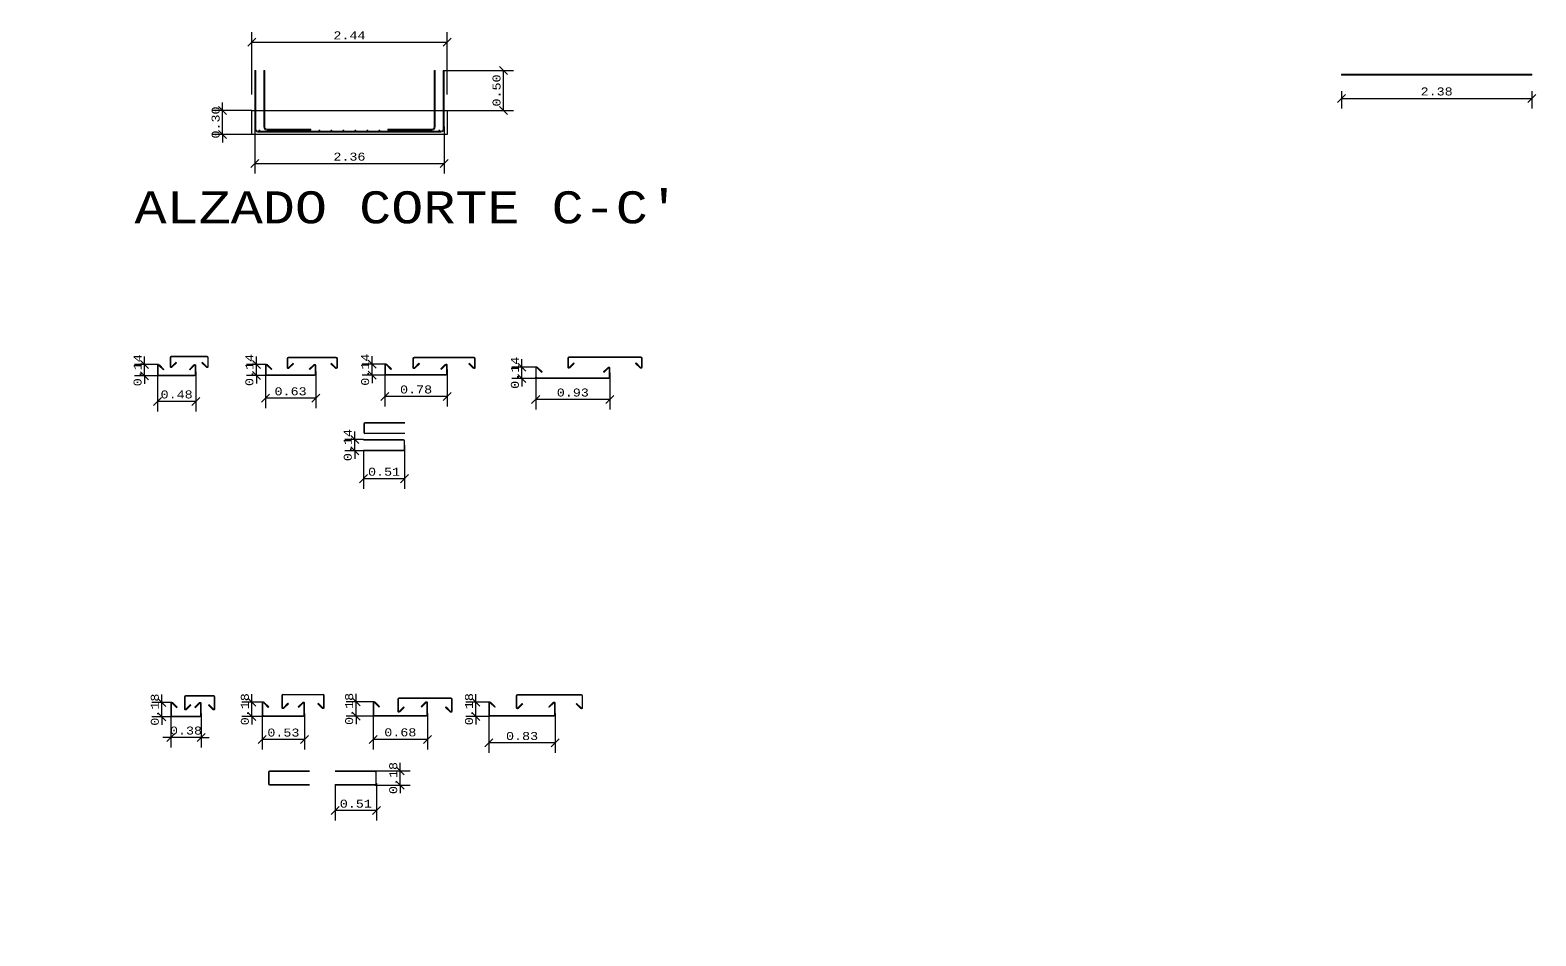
# Model space of a CAD drawing. Header units: metres. Extents: x -108 to 1267, y -15 to 572.
# Drawn here: x 42.51 to 61.32, y 24.67 to 35.97 of the extents above; entities that cross this region are included whole.
import ezdxf

# ---------------------------------------------------------------- set-up
doc = ezdxf.new("R2010")
doc.units = ezdxf.units.M
doc.layers.get('Defpoints').update_dxf_attribs({"lineweight": 0})
for name, color, linetype, lineweight in [('Acero de refuerzo', 150, 'Continuous', 0), ('Acero de refuerzo estribos', 92, 'Continuous', 0), ('Acero de refuerzo horizontal', 30, 'Continuous', 0), ('Cotas', 144, 'Continuous', 0)]:
    doc.layers.add(name, color=color, linetype=linetype, lineweight=lineweight)
doc.styles.add('corrier new', font='cour.ttf', dxfattribs={"height": 0.1})
doc.styles.get("Standard").update_dxf_attribs({"font": 'cour.ttf', "height": 0.1})
doc.dimstyles.new('Ing_metros_anotativa', dxfattribs={"dimscale": 0, "dimtxt": 0.1, "dimasz": 0.1, "dimexe": 0.125, "dimexo": 0.2, "dimgap": 0.03, "dimtad": 1, "dimzin": 1, "dimdsep": 46, "dimtxsty": 'corrier new', "dimblk": 'OBLIQUE', "dimcen": 0, "dimadec": 0, "dimazin": 0, "dimtfac": 1, "dimtix": 1, "dimtmove": 0, "dimatfit": 3, "dimfxl": 1, "dimarcsym": 0})

# ---------------------------------------------------------------- blocks, each defined once
blk = doc.blocks.new('_Oblique')
at = {"color": 0, "linetype": 'ByBlock', "lineweight": -2}
blk.add_line((-0.5, -0.5), (0.5, 0.5), dxfattribs=at)
blk = doc.blocks.new('*D6')
at = {"layer": 'Cotas', "color": 0, "lineweight": -2, "transparency": 16777216}
for p, q in [((58.895, 35.213), (58.895, 34.997)), ((61.275, 35.213), (61.275, 34.997)), ((58.895, 35.122), (61.275, 35.122))]:
    blk.add_line(p, q, dxfattribs=at)
at = {"layer": 'Defpoints', "color": 0, "transparency": 16777216}
for p in [(58.895, 35.413), (61.275, 35.413), (61.275, 35.122)]:
    blk.add_point(p, dxfattribs=at)
at = {"layer": 'Cotas', "color": 0, "lineweight": -2, "transparency": 16777216, "xscale": 0.1, "yscale": 0.1, "zscale": 0.1, "rotation": 180}
blk.add_blockref('_Oblique', (58.895, 35.122), dxfattribs=at)
at = {"layer": 'Cotas', "color": 0, "lineweight": -2, "transparency": 16777216, "xscale": 0.1, "yscale": 0.1, "zscale": 0.1}
blk.add_blockref('_Oblique', (61.275, 35.122), dxfattribs=at)
at = {"layer": 'Cotas', "color": 0, "transparency": 16777216, "insert": (60.085, 35.208), "char_height": 0.1, "attachment_point": 5, "style": 'corrier new'}
blk.add_mtext('2.38', dxfattribs=at)
blk = doc.blocks.new('Acero de refuerzo horizontal corto')
at = {"transparency": 33554687}
for p, q in [((-0.014, 0), (-0.014, 0.15)), ((-0.006, 0), (-0.006, 0.15)), ((0.351, 0.164), (0, 0.164)), ((0.351, 0.156), (0, 0.156)), ((0.357, 0), (0.357, 0.15)), ((0.365, 0), (0.365, 0.15))]:
    blk.add_line(p, q, dxfattribs=at)
for points in [[(-0.01, -0.01, -0.20907), (-0.014, 0, -0.20907)], [(-0.01, -0.01, 0.414214), (0.01, -0.01), (0.066, 0.046), (0.061, 0.052), (0.004, -0.004, -0.414214), (-0.004, -0.004)], [(-0.006, 0, 0.20907), (-0.004, -0.005)], [(0.361, -0.01, -0.414214), (0.341, -0.01), (0.284, 0.046), (0.29, 0.052), (0.346, -0.004, 0.414214), (0.355, -0.004)], [(0.357, 0, -0.20907), (0.355, -0.005)], [(0.36, -0.01, 0.20907), (0.365, 0, 0.20907)]]:
    blk.add_lwpolyline(points, format="xyb", dxfattribs=at)
for centre, radius, start, end in [((0, 0.15), 0.0142, 90, 180), ((0, 0.15), 0.00635, 90, 180), ((0.351, 0.15), 0.0142, 0, 90), ((0.351, 0.15), 0.00635, 0, 90)]:
    blk.add_arc(centre, radius, start, end, dxfattribs=at)
blk = doc.blocks.new('Acero de refuerzo horizontal largo')
at = {"transparency": 33554687}
for p, q in [((-0.014, 0), (-0.014, 0.15)), ((-0.006, 0), (-0.006, 0.15)), ((0.651, 0.164), (0, 0.164)), ((0.651, 0.156), (0, 0.156)), ((0.657, 0), (0.657, 0.15)), ((0.665, 0), (0.665, 0.15))]:
    blk.add_line(p, q, dxfattribs=at)
for points in [[(-0.01, -0.01, -0.20907), (-0.014, 0, -0.20907)], [(-0.01, -0.01, 0.414214), (0.01, -0.01), (0.066, 0.046), (0.061, 0.052), (0.004, -0.004, -0.414214), (-0.004, -0.004)], [(-0.006, 0, 0.20907), (-0.004, -0.005)], [(0.661, -0.01, -0.414214), (0.641, -0.01), (0.584, 0.046), (0.59, 0.052), (0.646, -0.004, 0.414214), (0.655, -0.004)], [(0.657, 0, -0.20907), (0.655, -0.005)], [(0.66, -0.01, 0.20907), (0.665, 0, 0.20907)]]:
    blk.add_lwpolyline(points, format="xyb", dxfattribs=at)
for centre, radius, start, end in [((0, 0.15), 0.0142, 90, 180), ((0, 0.15), 0.00635, 90, 180), ((0.651, 0.15), 0.0142, 0, 90), ((0.651, 0.15), 0.00635, 0, 90)]:
    blk.add_arc(centre, radius, start, end, dxfattribs=at)
blk = doc.blocks.new('acero más largo refuerzo horizontal')
at = {"transparency": 33554687}
for p, q in [((-0.014, 0.15), (-0.014, 0)), ((-0.006, 0.15), (-0.006, 0)), ((0.807, 0.15), (0.807, 0)), ((0.815, 0.15), (0.815, 0)), ((0.801, -0.006), (0, -0.006)), ((0.801, -0.014), (0, -0.014))]:
    blk.add_line(p, q, dxfattribs=at)
for points in [[(-0.01, 0.16, 0.20907), (-0.014, 0.15, 0.20907)], [(-0.01, 0.16, -0.414214), (0.01, 0.16), (0.066, 0.104), (0.061, 0.098), (0.004, 0.154, 0.414214), (-0.004, 0.154)], [(-0.006, 0.15, -0.20907), (-0.004, 0.155)], [(0.811, 0.16, 0.414214), (0.791, 0.16), (0.734, 0.104), (0.74, 0.098), (0.796, 0.154, -0.414214), (0.805, 0.154)], [(0.807, 0.15, 0.20907), (0.805, 0.155)], [(0.81, 0.16, -0.20907), (0.815, 0.15, -0.20907)]]:
    blk.add_lwpolyline(points, format="xyb", dxfattribs=at)
for centre, radius, start, end in [((0, 0), 0.0142, 180, 270), ((0, 0), 0.00635, 180, 270), ((0.801, 0), 0.0142, 270, 0), ((0.801, 0), 0.00635, 270, 0)]:
    blk.add_arc(centre, radius, start, end, dxfattribs=at)
blk = doc.blocks.new('acero horizontal medio')
at = {"transparency": 33554687}
for p, q in [((-0.014, 0), (-0.014, 0.15)), ((-0.006, 0), (-0.006, 0.15)), ((0, 0.164), (0.501, 0.164)), ((0, 0.156), (0.501, 0.156)), ((0.507, 0), (0.507, 0.15)), ((0.515, 0), (0.515, 0.15))]:
    blk.add_line(p, q, dxfattribs=at)
for points in [[(-0.01, -0.01, -0.20907), (-0.014, 0, -0.20907)], [(-0.01, -0.01, 0.414214), (0.01, -0.01), (0.066, 0.046), (0.061, 0.052), (0.004, -0.004, -0.414214), (-0.004, -0.004)], [(-0.006, 0, 0.20907), (-0.004, -0.005)], [(0.511, -0.01, -0.414214), (0.491, -0.01), (0.434, 0.046), (0.44, 0.052), (0.496, -0.004, 0.414214), (0.505, -0.004)], [(0.507, 0, -0.20907), (0.505, -0.005)], [(0.51, -0.01, 0.20907), (0.515, 0, 0.20907)]]:
    blk.add_lwpolyline(points, format="xyb", dxfattribs=at)
for centre, radius, start, end in [((0, 0.15), 0.0142, 90, 180), ((0, 0.15), 0.00635, 90, 180), ((0.501, 0.15), 0.0142, 360, 90), ((0.501, 0.15), 0.00635, 0, 90)]:
    blk.add_arc(centre, radius, start, end, dxfattribs=at)
blk = doc.blocks.new('horizontal 1 10 corte')
at = {"transparency": 33554687}
for p, q in [((-0.014, 0), (-0.014, -0.112)), ((-0.006, 0), (-0.006, -0.112)), ((0.45, -0.118), (0, -0.118)), ((0.45, -0.126), (0, -0.126)), ((0.456, 0), (0.456, -0.112)), ((0.464, 0), (0.464, -0.112))]:
    blk.add_line(p, q, dxfattribs=at)
for points in [[(-0.01, 0.01, 0.20907), (-0.014, 0, 0.20907)], [(-0.01, 0.01, -0.414214), (0.01, 0.01), (0.066, -0.046), (0.061, -0.052), (0.004, 0.004, 0.414214), (-0.004, 0.004)], [(-0.006, 0, -0.20907), (-0.004, 0.005)], [(0.46, 0.01, 0.414214), (0.44, 0.01), (0.384, -0.046), (0.389, -0.052), (0.446, 0.004, -0.414214), (0.454, 0.004)], [(0.456, 0, 0.20907), (0.454, 0.005)], [(0.46, 0.01, -0.20907), (0.464, 0, -0.20907)]]:
    blk.add_lwpolyline(points, format="xyb", dxfattribs=at)
for centre, radius, start, end in [((0, -0.112), 0.0142, 180, 270), ((0, -0.112), 0.00635, 180, 270), ((0.45, -0.112), 0.0142, 270, 0), ((0.45, -0.112), 0.00635, 270, 0)]:
    blk.add_arc(centre, radius, start, end, dxfattribs=at)
blk = doc.blocks.new('horizontal 2 10 corte')
at = {"transparency": 33554687}
for p, q in [((-0.014, 0), (-0.014, -0.112)), ((-0.006, 0), (-0.006, -0.112)), ((0.606, 0), (0.606, -0.112)), ((0.614, 0), (0.614, -0.112)), ((0.6, -0.118), (0, -0.118)), ((0.6, -0.126), (0, -0.126))]:
    blk.add_line(p, q, dxfattribs=at)
for points in [[(-0.01, 0.01, 0.20907), (-0.014, 0, 0.20907)], [(-0.01, 0.01, -0.414214), (0.01, 0.01), (0.066, -0.046), (0.061, -0.052), (0.004, 0.004, 0.414214), (-0.004, 0.004)], [(-0.006, 0, -0.20907), (-0.004, 0.005)], [(0.61, 0.01, 0.414214), (0.59, 0.01), (0.534, -0.046), (0.539, -0.052), (0.596, 0.004, -0.414214), (0.604, 0.004)], [(0.606, 0, 0.20907), (0.604, 0.005)], [(0.61, 0.01, -0.20907), (0.614, 0, -0.20907)]]:
    blk.add_lwpolyline(points, format="xyb", dxfattribs=at)
for centre, radius, start, end in [((0, -0.112), 0.0142, 180, 270), ((0, -0.112), 0.00635, 180, 270), ((0.6, -0.112), 0.0142, 270, 0), ((0.6, -0.112), 0.00635, 270, 0)]:
    blk.add_arc(centre, radius, start, end, dxfattribs=at)
blk = doc.blocks.new('horizontal 3 10')
at = {"transparency": 33554687}
for p, q in [((-0.764, 0), (-0.764, -0.112)), ((-0.756, 0), (-0.756, -0.112)), ((0.006, 0), (0.006, -0.112)), ((0, -0.118), (-0.75, -0.118)), ((0, -0.126), (-0.75, -0.126)), ((0.014, 0), (0.014, -0.112))]:
    blk.add_line(p, q, dxfattribs=at)
for points in [[(-0.76, 0.01, 0.20907), (-0.764, 0, 0.20907)], [(-0.76, 0.01, -0.414214), (-0.74, 0.01), (-0.684, -0.046), (-0.689, -0.052), (-0.746, 0.004, 0.414214), (-0.754, 0.004)], [(-0.756, 0, -0.20907), (-0.754, 0.005)], [(0.01, 0.01, 0.414214), (-0.01, 0.01), (-0.066, -0.046), (-0.061, -0.052), (-0.004, 0.004, -0.414214), (0.004, 0.004)], [(0.006, 0, 0.20907), (0.004, 0.005)], [(0.01, 0.01, -0.20907), (0.014, 0, -0.20907)]]:
    blk.add_lwpolyline(points, format="xyb", dxfattribs=at)
for centre, radius, start, end in [((-0.75, -0.112), 0.0142, 180, 270), ((-0.75, -0.112), 0.00635, 180, 270), ((0, -0.112), 0.0142, 270, 0), ((0, -0.112), 0.00635, 270, 0)]:
    blk.add_arc(centre, radius, start, end, dxfattribs=at)
blk = doc.blocks.new('horizontal 4 10')
at = {"transparency": 33554687}
for p, q in [((-0.006, 0), (-0.006, -0.112)), ((-0.014, 0), (-0.014, -0.112)), ((0.9, -0.118), (0, -0.118)), ((0.9, -0.126), (0, -0.126)), ((0.906, 0), (0.906, -0.112)), ((0.914, 0), (0.914, -0.112))]:
    blk.add_line(p, q, dxfattribs=at)
for points in [[(-0.01, 0.01, 0.20907), (-0.014, 0, 0.20907)], [(-0.01, 0.01, -0.414214), (0.01, 0.01), (0.066, -0.046), (0.061, -0.052), (0.004, 0.004, 0.414214), (-0.004, 0.004)], [(-0.006, 0, -0.20907), (-0.004, 0.005)], [(0.91, 0.01, 0.414214), (0.89, 0.01), (0.834, -0.046), (0.839, -0.052), (0.896, 0.004, -0.414214), (0.904, 0.004)], [(0.906, 0, 0.20907), (0.904, 0.005)], [(0.91, 0.01, -0.20907), (0.914, 0, -0.20907)]]:
    blk.add_lwpolyline(points, format="xyb", dxfattribs=at)
for centre, radius, start, end in [((0, -0.112), 0.0142, 180, 270), ((0, -0.112), 0.00635, 180, 270), ((0.9, -0.112), 0.0142, 270, 0), ((0.9, -0.112), 0.00635, 270, 0)]:
    blk.add_arc(centre, radius, start, end, dxfattribs=at)
blk = doc.blocks.new('*D41')
at = {"layer": 'Cotas', "color": 0, "lineweight": -2, "transparency": 16777216}
for p, q in [((45.281, 35.171), (45.281, 35.948)), ((47.721, 35.171), (47.721, 35.948)), ((45.281, 35.823), (47.721, 35.823))]:
    blk.add_line(p, q, dxfattribs=at)
at = {"layer": 'Defpoints', "color": 0, "transparency": 16777216}
for p in [(47.721, 35.823), (45.281, 34.971), (47.721, 34.971)]:
    blk.add_point(p, dxfattribs=at)
at = {"layer": 'Cotas', "color": 0, "lineweight": -2, "transparency": 16777216, "xscale": 0.1, "yscale": 0.1, "zscale": 0.1, "rotation": 180}
blk.add_blockref('_Oblique', (45.281, 35.823), dxfattribs=at)
at = {"layer": 'Cotas', "color": 0, "lineweight": -2, "transparency": 16777216, "xscale": 0.1, "yscale": 0.1, "zscale": 0.1}
blk.add_blockref('_Oblique', (47.721, 35.823), dxfattribs=at)
at = {"layer": 'Cotas', "color": 0, "transparency": 16777216, "insert": (46.501, 35.909), "char_height": 0.1, "attachment_point": 5, "style": 'corrier new'}
blk.add_mtext('2.44', dxfattribs=at)
blk = doc.blocks.new('Acero de refuerzo cimentacion')
at = {"transparency": 33554687}
for p, q in [((33.247, 0.677), (33.247, -0.055)), ((33.26, 0.677), (33.26, -0.055)), ((35.599, 0.677), (35.599, -0.055)), ((35.611, 0.677), (35.611, -0.055)), ((35.573, -0.08), (33.285, -0.08)), ((33.285, -0.093), (35.573, -0.093))]:
    blk.add_line(p, q, dxfattribs=at)
for p, q in [((33.247, 0.677), (33.26, 0.677)), ((35.599, 0.677), (35.611, 0.677))]:
    blk.add_line(p, q)
for centre, radius, start, end in [((33.285, -0.055), 0.0381, 180, 270), ((33.285, -0.055), 0.0254, 180, 270), ((35.573, -0.055), 0.0381, 270, 0), ((35.573, -0.055), 0.0254, 270, 360)]:
    blk.add_arc(centre, radius, start, end, dxfattribs=at)
blk = doc.blocks.new('*D132')
at = {"layer": 'Cotas', "color": 0, "lineweight": -2, "transparency": 16777216}
for p, q in [((44.117, 31.798), (43.816, 31.798)), ((43.941, 31.798), (43.941, 31.898)), ((43.941, 31.658), (43.941, 31.798)), ((44.117, 31.658), (43.816, 31.658)), ((43.941, 31.658), (43.941, 31.558))]:
    blk.add_line(p, q, dxfattribs=at)
at = {"layer": 'Defpoints', "color": 0, "transparency": 16777216}
for p in [(43.941, 31.798), (44.117, 31.798), (44.117, 31.658)]:
    blk.add_point(p, dxfattribs=at)
at = {"layer": 'Cotas', "color": 0, "lineweight": -2, "transparency": 16777216, "xscale": 0.1, "yscale": 0.1, "zscale": 0.1}
for p, rotation in [((43.941, 31.798), 270), ((43.941, 31.658), 90)]:
    blk.add_blockref('_Oblique', p, dxfattribs=dict(at, rotation=rotation))
at = {"layer": 'Cotas', "color": 0, "transparency": 16777216, "insert": (43.855, 31.728), "char_height": 0.1, "attachment_point": 5, "rotation": 90, "style": 'corrier new'}
blk.add_mtext('0.14', dxfattribs=at)
blk = doc.blocks.new('*D133')
at = {"layer": 'Cotas', "color": 0, "lineweight": -2, "transparency": 16777216}
for p, q in [((44.102, 31.709), (44.102, 31.214)), ((44.581, 31.709), (44.581, 31.214)), ((44.581, 31.339), (44.102, 31.339))]:
    blk.add_line(p, q, dxfattribs=at)
at = {"layer": 'Defpoints', "color": 0, "transparency": 16777216}
for p in [(44.102, 31.709), (44.581, 31.709), (44.102, 31.339)]:
    blk.add_point(p, dxfattribs=at)
at = {"layer": 'Cotas', "color": 0, "lineweight": -2, "transparency": 16777216, "xscale": 0.1, "yscale": 0.1, "zscale": 0.1, "rotation": 180}
blk.add_blockref('_Oblique', (44.102, 31.339), dxfattribs=at)
at = {"layer": 'Cotas', "color": 0, "lineweight": -2, "transparency": 16777216, "xscale": 0.1, "yscale": 0.1, "zscale": 0.1}
blk.add_blockref('_Oblique', (44.581, 31.339), dxfattribs=at)
at = {"layer": 'Cotas', "color": 0, "transparency": 16777216, "insert": (44.342, 31.425), "char_height": 0.1, "attachment_point": 5, "style": 'corrier new'}
blk.add_mtext('0.48', dxfattribs=at)
blk = doc.blocks.new('*D134')
at = {"layer": 'Cotas', "color": 0, "lineweight": -2, "transparency": 16777216}
for p, q in [((45.451, 31.711), (45.451, 31.253)), ((46.08, 31.711), (46.08, 31.253)), ((46.08, 31.378), (45.451, 31.378))]:
    blk.add_line(p, q, dxfattribs=at)
at = {"layer": 'Defpoints', "color": 0, "transparency": 16777216}
for p in [(45.451, 31.711), (46.08, 31.711), (45.451, 31.378)]:
    blk.add_point(p, dxfattribs=at)
at = {"layer": 'Cotas', "color": 0, "lineweight": -2, "transparency": 16777216, "xscale": 0.1, "yscale": 0.1, "zscale": 0.1, "rotation": 180}
blk.add_blockref('_Oblique', (45.451, 31.378), dxfattribs=at)
at = {"layer": 'Cotas', "color": 0, "lineweight": -2, "transparency": 16777216, "xscale": 0.1, "yscale": 0.1, "zscale": 0.1}
blk.add_blockref('_Oblique', (46.08, 31.378), dxfattribs=at)
at = {"layer": 'Cotas', "color": 0, "transparency": 16777216, "insert": (45.766, 31.464), "char_height": 0.1, "attachment_point": 5, "style": 'corrier new'}
blk.add_mtext('0.63', dxfattribs=at)
blk = doc.blocks.new('*D135')
at = {"layer": 'Cotas', "color": 0, "lineweight": -2, "transparency": 16777216}
for p, q in [((45.466, 31.801), (45.214, 31.801)), ((45.339, 31.801), (45.339, 31.901)), ((45.339, 31.661), (45.339, 31.801)), ((45.466, 31.661), (45.214, 31.661)), ((45.339, 31.661), (45.339, 31.561))]:
    blk.add_line(p, q, dxfattribs=at)
at = {"layer": 'Defpoints', "color": 0, "transparency": 16777216}
for p in [(45.339, 31.801), (45.466, 31.801), (45.466, 31.661)]:
    blk.add_point(p, dxfattribs=at)
at = {"layer": 'Cotas', "color": 0, "lineweight": -2, "transparency": 16777216, "xscale": 0.1, "yscale": 0.1, "zscale": 0.1}
for p, rotation in [((45.339, 31.801), 270), ((45.339, 31.661), 90)]:
    blk.add_blockref('_Oblique', p, dxfattribs=dict(at, rotation=rotation))
at = {"layer": 'Cotas', "color": 0, "transparency": 16777216, "insert": (45.252, 31.731), "char_height": 0.1, "attachment_point": 5, "rotation": 90, "style": 'corrier new'}
blk.add_mtext('0.14', dxfattribs=at)
blk = doc.blocks.new('*D136')
at = {"layer": 'Cotas', "color": 0, "lineweight": -2, "transparency": 16777216}
for p, q in [((46.945, 31.735), (46.945, 31.276)), ((47.724, 31.735), (47.724, 31.276)), ((47.724, 31.401), (46.945, 31.401))]:
    blk.add_line(p, q, dxfattribs=at)
at = {"layer": 'Defpoints', "color": 0, "transparency": 16777216}
for p in [(46.945, 31.735), (47.724, 31.735), (46.945, 31.401)]:
    blk.add_point(p, dxfattribs=at)
at = {"layer": 'Cotas', "color": 0, "lineweight": -2, "transparency": 16777216, "xscale": 0.1, "yscale": 0.1, "zscale": 0.1, "rotation": 180}
blk.add_blockref('_Oblique', (46.945, 31.401), dxfattribs=at)
at = {"layer": 'Cotas', "color": 0, "lineweight": -2, "transparency": 16777216, "xscale": 0.1, "yscale": 0.1, "zscale": 0.1}
blk.add_blockref('_Oblique', (47.724, 31.401), dxfattribs=at)
at = {"layer": 'Cotas', "color": 0, "transparency": 16777216, "insert": (47.334, 31.487), "char_height": 0.1, "attachment_point": 5, "style": 'corrier new'}
blk.add_mtext('0.78', dxfattribs=at)
blk = doc.blocks.new('*D137')
at = {"layer": 'Cotas', "color": 0, "lineweight": -2, "transparency": 16777216}
for p, q in [((46.959, 31.805), (46.659, 31.805)), ((46.784, 31.805), (46.784, 31.905)), ((46.784, 31.665), (46.784, 31.805)), ((46.959, 31.665), (46.659, 31.665)), ((46.784, 31.665), (46.784, 31.565))]:
    blk.add_line(p, q, dxfattribs=at)
at = {"layer": 'Defpoints', "color": 0, "transparency": 16777216}
for p in [(46.784, 31.805), (46.959, 31.805), (46.959, 31.665)]:
    blk.add_point(p, dxfattribs=at)
at = {"layer": 'Cotas', "color": 0, "lineweight": -2, "transparency": 16777216, "xscale": 0.1, "yscale": 0.1, "zscale": 0.1}
for p, rotation in [((46.784, 31.805), 270), ((46.784, 31.665), 90)]:
    blk.add_blockref('_Oblique', p, dxfattribs=dict(at, rotation=rotation))
at = {"layer": 'Cotas', "color": 0, "transparency": 16777216, "insert": (46.698, 31.735), "char_height": 0.1, "attachment_point": 5, "rotation": 90, "style": 'corrier new'}
blk.add_mtext('0.14', dxfattribs=at)
blk = doc.blocks.new('*D138')
at = {"layer": 'Cotas', "color": 0, "lineweight": -2, "transparency": 16777216}
for p, q in [((48.828, 31.696), (48.828, 31.238)), ((49.756, 31.696), (49.756, 31.238)), ((49.756, 31.363), (48.828, 31.363))]:
    blk.add_line(p, q, dxfattribs=at)
at = {"layer": 'Defpoints', "color": 0, "transparency": 16777216}
for p in [(48.828, 31.696), (49.756, 31.696), (48.828, 31.363)]:
    blk.add_point(p, dxfattribs=at)
at = {"layer": 'Cotas', "color": 0, "lineweight": -2, "transparency": 16777216, "xscale": 0.1, "yscale": 0.1, "zscale": 0.1, "rotation": 180}
blk.add_blockref('_Oblique', (48.828, 31.363), dxfattribs=at)
at = {"layer": 'Cotas', "color": 0, "lineweight": -2, "transparency": 16777216, "xscale": 0.1, "yscale": 0.1, "zscale": 0.1}
blk.add_blockref('_Oblique', (49.756, 31.363), dxfattribs=at)
at = {"layer": 'Cotas', "color": 0, "transparency": 16777216, "insert": (49.292, 31.449), "char_height": 0.1, "attachment_point": 5, "style": 'corrier new'}
blk.add_mtext('0.93', dxfattribs=at)
blk = doc.blocks.new('*D139')
at = {"layer": 'Cotas', "color": 0, "lineweight": -2, "transparency": 16777216}
for p, q in [((48.655, 31.766), (48.655, 31.866)), ((48.842, 31.766), (48.53, 31.766)), ((48.842, 31.626), (48.53, 31.626)), ((48.655, 31.626), (48.655, 31.766)), ((48.655, 31.626), (48.655, 31.526))]:
    blk.add_line(p, q, dxfattribs=at)
at = {"layer": 'Defpoints', "color": 0, "transparency": 16777216}
for p in [(48.655, 31.766), (48.842, 31.766), (48.842, 31.626)]:
    blk.add_point(p, dxfattribs=at)
at = {"layer": 'Cotas', "color": 0, "lineweight": -2, "transparency": 16777216, "xscale": 0.1, "yscale": 0.1, "zscale": 0.1}
for p, rotation in [((48.655, 31.766), 270), ((48.655, 31.626), 90)]:
    blk.add_blockref('_Oblique', p, dxfattribs=dict(at, rotation=rotation))
at = {"layer": 'Cotas', "color": 0, "transparency": 16777216, "insert": (48.569, 31.696), "char_height": 0.1, "attachment_point": 5, "rotation": 90, "style": 'corrier new'}
blk.add_mtext('0.14', dxfattribs=at)
blk = doc.blocks.new('estribo delgado')
at = {"layer": 'Acero de refuerzo estribos', "transparency": 33554687}
for p, q in [((-0.014, 0.112), (-0.014, 0)), ((-0.006, 0.112), (-0.006, 0))]:
    blk.add_line(p, q, dxfattribs=at)
at = {"layer": 'Acero de refuerzo estribos'}
for p, q in [((0, 0.126), (0.5, 0.126)), ((0, 0.118), (0.5, 0.118)), ((0, -0.006), (0.5, -0.006)), ((0, -0.014), (0.5, -0.014))]:
    blk.add_line(p, q, dxfattribs=at)
at = {"layer": 'Acero de refuerzo estribos', "transparency": 33554687}
for centre, radius, start, end in [((0, 0.112), 0.0142, 90, 180), ((0, 0), 0.0142, 180, 270), ((0, 0.112), 0.00635, 90, 180), ((0, 0), 0.00635, 174.1587, 270)]:
    blk.add_arc(centre, radius, start, end, dxfattribs=at)
blk = doc.blocks.new('*D140')
at = {"layer": 'Cotas', "color": 0, "lineweight": -2, "transparency": 16777216}
for p, q in [((46.677, 30.731), (46.677, 30.249)), ((47.191, 30.793), (47.191, 30.249)), ((47.191, 30.374), (46.677, 30.374))]:
    blk.add_line(p, q, dxfattribs=at)
at = {"layer": 'Defpoints', "color": 0, "transparency": 16777216}
for p in [(46.677, 30.731), (47.191, 30.793), (46.677, 30.374)]:
    blk.add_point(p, dxfattribs=at)
at = {"layer": 'Cotas', "color": 0, "lineweight": -2, "transparency": 16777216, "xscale": 0.1, "yscale": 0.1, "zscale": 0.1, "rotation": 180}
blk.add_blockref('_Oblique', (46.677, 30.374), dxfattribs=at)
at = {"layer": 'Cotas', "color": 0, "lineweight": -2, "transparency": 16777216, "xscale": 0.1, "yscale": 0.1, "zscale": 0.1}
blk.add_blockref('_Oblique', (47.191, 30.374), dxfattribs=at)
at = {"layer": 'Cotas', "color": 0, "transparency": 16777216, "insert": (46.934, 30.46), "char_height": 0.1, "attachment_point": 5, "style": 'corrier new'}
blk.add_mtext('0.51', dxfattribs=at)
blk = doc.blocks.new('*D141')
at = {"layer": 'Cotas', "color": 0, "lineweight": -2, "transparency": 16777216}
for p, q in [((46.677, 30.863), (46.442, 30.863)), ((46.567, 30.863), (46.567, 30.963)), ((46.567, 30.723), (46.567, 30.863)), ((46.677, 30.723), (46.442, 30.723)), ((46.567, 30.723), (46.567, 30.623))]:
    blk.add_line(p, q, dxfattribs=at)
at = {"layer": 'Defpoints', "color": 0, "transparency": 16777216}
for p in [(46.567, 30.863), (46.677, 30.863), (46.677, 30.723)]:
    blk.add_point(p, dxfattribs=at)
at = {"layer": 'Cotas', "color": 0, "lineweight": -2, "transparency": 16777216, "xscale": 0.1, "yscale": 0.1, "zscale": 0.1}
for p, rotation in [((46.567, 30.863), 270), ((46.567, 30.723), 90)]:
    blk.add_blockref('_Oblique', p, dxfattribs=dict(at, rotation=rotation))
at = {"layer": 'Cotas', "color": 0, "transparency": 16777216, "insert": (46.481, 30.793), "char_height": 0.1, "attachment_point": 5, "rotation": 90, "style": 'corrier new'}
blk.add_mtext('0.14', dxfattribs=at)
blk = doc.blocks.new('estribos grueso')
at = {"layer": 'Acero de refuerzo estribos', "transparency": 33554687}
for p, q in [((-0.014, 0), (-0.014, -0.15)), ((-0.006, 0), (-0.006, -0.149))]:
    blk.add_line(p, q, dxfattribs=at)
at = {"layer": 'Acero de refuerzo estribos'}
for p, q in [((0, 0.014), (0.5, 0.014)), ((0, 0.006), (0.5, 0.006)), ((0, -0.156), (0.5, -0.156)), ((0, -0.164), (0.5, -0.164))]:
    blk.add_line(p, q, dxfattribs=at)
at = {"layer": 'Acero de refuerzo estribos', "transparency": 33554687}
for centre, radius, start, end in [((0, 0), 0.0142, 90, 180), ((0, 0), 0.00635, 90, 180), ((0, -0.15), 0.0142, 180, 270), ((0, -0.15), 0.00635, 174.1587, 270)]:
    blk.add_arc(centre, radius, start, end, dxfattribs=at)
blk = doc.blocks.new('*D144')
at = {"layer": 'Cotas', "color": 0, "lineweight": -2, "transparency": 16777216}
for p, q in [((44.269, 27.44), (44.269, 27.016)), ((44.649, 27.44), (44.649, 27.016)), ((44.269, 27.141), (44.169, 27.141)), ((44.649, 27.141), (44.269, 27.141)), ((44.649, 27.141), (44.749, 27.141))]:
    blk.add_line(p, q, dxfattribs=at)
at = {"layer": 'Defpoints', "color": 0, "transparency": 16777216}
for p in [(44.269, 27.44), (44.649, 27.44), (44.269, 27.141)]:
    blk.add_point(p, dxfattribs=at)
at = {"layer": 'Cotas', "color": 0, "lineweight": -2, "transparency": 16777216, "xscale": 0.1, "yscale": 0.1, "zscale": 0.1}
blk.add_blockref('_Oblique', (44.269, 27.141), dxfattribs=at)
at = {"layer": 'Cotas', "color": 0, "lineweight": -2, "transparency": 16777216, "xscale": 0.1, "yscale": 0.1, "zscale": 0.1, "rotation": 180}
blk.add_blockref('_Oblique', (44.649, 27.141), dxfattribs=at)
at = {"layer": 'Cotas', "color": 0, "transparency": 16777216, "insert": (44.459, 27.228), "char_height": 0.1, "attachment_point": 5, "style": 'corrier new'}
blk.add_mtext('0.38', dxfattribs=at)
blk = doc.blocks.new('*D145')
at = {"layer": 'Cotas', "color": 0, "lineweight": -2, "transparency": 16777216}
for p, q in [((44.157, 27.579), (44.157, 27.679)), ((44.284, 27.579), (44.032, 27.579)), ((44.157, 27.401), (44.157, 27.579)), ((44.284, 27.401), (44.032, 27.401)), ((44.157, 27.401), (44.157, 27.301))]:
    blk.add_line(p, q, dxfattribs=at)
at = {"layer": 'Defpoints', "color": 0, "transparency": 16777216}
for p in [(44.157, 27.579), (44.284, 27.579), (44.284, 27.401)]:
    blk.add_point(p, dxfattribs=at)
at = {"layer": 'Cotas', "color": 0, "lineweight": -2, "transparency": 16777216, "xscale": 0.1, "yscale": 0.1, "zscale": 0.1}
for p, rotation in [((44.157, 27.579), 270), ((44.157, 27.401), 90)]:
    blk.add_blockref('_Oblique', p, dxfattribs=dict(at, rotation=rotation))
at = {"layer": 'Cotas', "color": 0, "transparency": 16777216, "insert": (44.07, 27.49), "char_height": 0.1, "attachment_point": 5, "rotation": 90, "style": 'corrier new'}
blk.add_mtext('0.18', dxfattribs=at)
blk = doc.blocks.new('*D146')
at = {"layer": 'Cotas', "color": 0, "lineweight": -2, "transparency": 16777216}
for p, q in [((45.281, 27.584), (45.281, 27.684)), ((45.426, 27.584), (45.156, 27.584)), ((45.281, 27.406), (45.281, 27.584)), ((45.426, 27.406), (45.156, 27.406)), ((45.281, 27.406), (45.281, 27.306))]:
    blk.add_line(p, q, dxfattribs=at)
at = {"layer": 'Defpoints', "color": 0, "transparency": 16777216}
for p in [(45.281, 27.584), (45.426, 27.584), (45.426, 27.406)]:
    blk.add_point(p, dxfattribs=at)
at = {"layer": 'Cotas', "color": 0, "lineweight": -2, "transparency": 16777216, "xscale": 0.1, "yscale": 0.1, "zscale": 0.1}
for p, rotation in [((45.281, 27.584), 270), ((45.281, 27.406), 90)]:
    blk.add_blockref('_Oblique', p, dxfattribs=dict(at, rotation=rotation))
at = {"layer": 'Cotas', "color": 0, "transparency": 16777216, "insert": (45.195, 27.495), "char_height": 0.1, "attachment_point": 5, "rotation": 90, "style": 'corrier new'}
blk.add_mtext('0.18', dxfattribs=at)
blk = doc.blocks.new('*D147')
at = {"layer": 'Cotas', "color": 0, "lineweight": -2, "transparency": 16777216}
for p, q in [((46.584, 27.589), (46.584, 27.689)), ((46.812, 27.589), (46.459, 27.589)), ((46.584, 27.41), (46.584, 27.589)), ((46.812, 27.41), (46.459, 27.41)), ((46.584, 27.41), (46.584, 27.31))]:
    blk.add_line(p, q, dxfattribs=at)
at = {"layer": 'Defpoints', "color": 0, "transparency": 16777216}
for p in [(46.584, 27.589), (46.812, 27.589), (46.812, 27.41)]:
    blk.add_point(p, dxfattribs=at)
at = {"layer": 'Cotas', "color": 0, "lineweight": -2, "transparency": 16777216, "xscale": 0.1, "yscale": 0.1, "zscale": 0.1}
for p, rotation in [((46.584, 27.589), 270), ((46.584, 27.41), 90)]:
    blk.add_blockref('_Oblique', p, dxfattribs=dict(at, rotation=rotation))
at = {"layer": 'Cotas', "color": 0, "transparency": 16777216, "insert": (46.498, 27.499), "char_height": 0.1, "attachment_point": 5, "rotation": 90, "style": 'corrier new'}
blk.add_mtext('0.18', dxfattribs=at)
blk = doc.blocks.new('*D148')
at = {"layer": 'Cotas', "color": 0, "lineweight": -2, "transparency": 16777216}
for p, q in [((48.082, 27.585), (48.082, 27.685)), ((48.257, 27.585), (47.957, 27.585)), ((48.082, 27.406), (48.082, 27.585)), ((48.257, 27.406), (47.957, 27.406)), ((48.082, 27.406), (48.082, 27.306))]:
    blk.add_line(p, q, dxfattribs=at)
at = {"layer": 'Defpoints', "color": 0, "transparency": 16777216}
for p in [(48.082, 27.585), (48.257, 27.585), (48.257, 27.406)]:
    blk.add_point(p, dxfattribs=at)
at = {"layer": 'Cotas', "color": 0, "lineweight": -2, "transparency": 16777216, "xscale": 0.1, "yscale": 0.1, "zscale": 0.1}
for p, rotation in [((48.082, 27.585), 270), ((48.082, 27.406), 90)]:
    blk.add_blockref('_Oblique', p, dxfattribs=dict(at, rotation=rotation))
at = {"layer": 'Cotas', "color": 0, "transparency": 16777216, "insert": (47.996, 27.496), "char_height": 0.1, "attachment_point": 5, "rotation": 90, "style": 'corrier new'}
blk.add_mtext('0.18', dxfattribs=at)
blk = doc.blocks.new('*D149')
at = {"layer": 'Cotas', "color": 0, "lineweight": -2, "transparency": 16777216}
for p, q in [((45.412, 27.443), (45.412, 26.991)), ((45.941, 27.443), (45.941, 26.991)), ((45.941, 27.116), (45.412, 27.116))]:
    blk.add_line(p, q, dxfattribs=at)
at = {"layer": 'Defpoints', "color": 0, "transparency": 16777216}
for p in [(45.412, 27.443), (45.941, 27.443), (45.412, 27.116)]:
    blk.add_point(p, dxfattribs=at)
at = {"layer": 'Cotas', "color": 0, "lineweight": -2, "transparency": 16777216, "xscale": 0.1, "yscale": 0.1, "zscale": 0.1, "rotation": 180}
blk.add_blockref('_Oblique', (45.412, 27.116), dxfattribs=at)
at = {"layer": 'Cotas', "color": 0, "lineweight": -2, "transparency": 16777216, "xscale": 0.1, "yscale": 0.1, "zscale": 0.1}
blk.add_blockref('_Oblique', (45.941, 27.116), dxfattribs=at)
at = {"layer": 'Cotas', "color": 0, "transparency": 16777216, "insert": (45.676, 27.203), "char_height": 0.1, "attachment_point": 5, "style": 'corrier new'}
blk.add_mtext('0.53', dxfattribs=at)
blk = doc.blocks.new('*D150')
at = {"layer": 'Cotas', "color": 0, "lineweight": -2, "transparency": 16777216}
for p, q in [((46.797, 27.448), (46.797, 26.994)), ((47.477, 27.448), (47.477, 26.994)), ((47.477, 27.119), (46.797, 27.119))]:
    blk.add_line(p, q, dxfattribs=at)
at = {"layer": 'Defpoints', "color": 0, "transparency": 16777216}
for p in [(46.797, 27.448), (47.477, 27.448), (46.797, 27.119)]:
    blk.add_point(p, dxfattribs=at)
at = {"layer": 'Cotas', "color": 0, "lineweight": -2, "transparency": 16777216, "xscale": 0.1, "yscale": 0.1, "zscale": 0.1, "rotation": 180}
blk.add_blockref('_Oblique', (46.797, 27.119), dxfattribs=at)
at = {"layer": 'Cotas', "color": 0, "lineweight": -2, "transparency": 16777216, "xscale": 0.1, "yscale": 0.1, "zscale": 0.1}
blk.add_blockref('_Oblique', (47.477, 27.119), dxfattribs=at)
at = {"layer": 'Cotas', "color": 0, "transparency": 16777216, "insert": (47.137, 27.206), "char_height": 0.1, "attachment_point": 5, "style": 'corrier new'}
blk.add_mtext('0.68', dxfattribs=at)
blk = doc.blocks.new('*D151')
at = {"layer": 'Cotas', "color": 0, "lineweight": -2, "transparency": 16777216}
for p, q in [((48.243, 27.446), (48.243, 26.949)), ((49.072, 27.446), (49.072, 26.949)), ((49.072, 27.074), (48.243, 27.074))]:
    blk.add_line(p, q, dxfattribs=at)
at = {"layer": 'Defpoints', "color": 0, "transparency": 16777216}
for p in [(48.243, 27.446), (49.072, 27.446), (48.243, 27.074)]:
    blk.add_point(p, dxfattribs=at)
at = {"layer": 'Cotas', "color": 0, "lineweight": -2, "transparency": 16777216, "xscale": 0.1, "yscale": 0.1, "zscale": 0.1, "rotation": 180}
blk.add_blockref('_Oblique', (48.243, 27.074), dxfattribs=at)
at = {"layer": 'Cotas', "color": 0, "lineweight": -2, "transparency": 16777216, "xscale": 0.1, "yscale": 0.1, "zscale": 0.1}
blk.add_blockref('_Oblique', (49.072, 27.074), dxfattribs=at)
at = {"layer": 'Cotas', "color": 0, "transparency": 16777216, "insert": (48.658, 27.16), "char_height": 0.1, "attachment_point": 5, "style": 'corrier new'}
blk.add_mtext('0.83', dxfattribs=at)
blk = doc.blocks.new('*D152')
at = {"layer": 'Cotas', "color": 0, "lineweight": -2, "transparency": 16777216}
for p, q in [((46.823, 26.725), (47.26, 26.725)), ((47.135, 26.725), (47.135, 26.825)), ((47.135, 26.546), (47.135, 26.725)), ((46.823, 26.546), (47.26, 26.546)), ((47.135, 26.546), (47.135, 26.446))]:
    blk.add_line(p, q, dxfattribs=at)
at = {"layer": 'Defpoints', "color": 0, "transparency": 16777216}
for p in [(46.823, 26.725), (47.135, 26.725), (46.823, 26.546)]:
    blk.add_point(p, dxfattribs=at)
at = {"layer": 'Cotas', "color": 0, "lineweight": -2, "transparency": 16777216, "xscale": 0.1, "yscale": 0.1, "zscale": 0.1}
for p, rotation in [((47.135, 26.725), 270), ((47.135, 26.546), 90)]:
    blk.add_blockref('_Oblique', p, dxfattribs=dict(at, rotation=rotation))
at = {"layer": 'Cotas', "color": 0, "transparency": 16777216, "insert": (47.049, 26.636), "char_height": 0.1, "attachment_point": 5, "rotation": 90, "style": 'corrier new'}
blk.add_mtext('0.18', dxfattribs=at)
blk = doc.blocks.new('*D153')
at = {"layer": 'Cotas', "color": 0, "lineweight": -2, "transparency": 16777216}
for p, q in [((46.323, 26.554), (46.323, 26.104)), ((46.838, 26.571), (46.838, 26.104)), ((46.838, 26.229), (46.323, 26.229))]:
    blk.add_line(p, q, dxfattribs=at)
at = {"layer": 'Defpoints', "color": 0, "transparency": 16777216}
for p in [(46.323, 26.554), (46.838, 26.571), (46.323, 26.229)]:
    blk.add_point(p, dxfattribs=at)
at = {"layer": 'Cotas', "color": 0, "lineweight": -2, "transparency": 16777216, "xscale": 0.1, "yscale": 0.1, "zscale": 0.1, "rotation": 180}
blk.add_blockref('_Oblique', (46.323, 26.229), dxfattribs=at)
at = {"layer": 'Cotas', "color": 0, "lineweight": -2, "transparency": 16777216, "xscale": 0.1, "yscale": 0.1, "zscale": 0.1}
blk.add_blockref('_Oblique', (46.838, 26.229), dxfattribs=at)
at = {"layer": 'Cotas', "color": 0, "transparency": 16777216, "insert": (46.581, 26.315), "char_height": 0.1, "attachment_point": 5, "style": 'corrier new'}
blk.add_mtext('0.51', dxfattribs=at)
blk = doc.blocks.new('*D165')
at = {"layer": 'Cotas', "color": 0, "lineweight": -2, "transparency": 16777216}
for p, q in [((45.319, 34.771), (45.319, 34.183)), ((47.683, 34.771), (47.683, 34.183)), ((45.319, 34.308), (47.683, 34.308))]:
    blk.add_line(p, q, dxfattribs=at)
at = {"layer": 'Defpoints', "color": 0, "transparency": 16777216}
for p in [(45.319, 34.971), (47.683, 34.971), (47.683, 34.308)]:
    blk.add_point(p, dxfattribs=at)
at = {"layer": 'Cotas', "color": 0, "lineweight": -2, "transparency": 16777216, "xscale": 0.1, "yscale": 0.1, "zscale": 0.1, "rotation": 180}
blk.add_blockref('_Oblique', (45.319, 34.308), dxfattribs=at)
at = {"layer": 'Cotas', "color": 0, "lineweight": -2, "transparency": 16777216, "xscale": 0.1, "yscale": 0.1, "zscale": 0.1}
blk.add_blockref('_Oblique', (47.683, 34.308), dxfattribs=at)
at = {"layer": 'Cotas', "color": 0, "transparency": 16777216, "insert": (46.501, 34.394), "char_height": 0.1, "attachment_point": 5, "style": 'corrier new'}
blk.add_mtext('2.36', dxfattribs=at)
blk = doc.blocks.new('*D166')
at = {"layer": 'Cotas', "color": 0, "lineweight": -2, "transparency": 16777216}
for p, q in [((44.916, 34.971), (44.916, 35.071)), ((45.281, 34.971), (44.791, 34.971)), ((44.916, 34.671), (44.916, 34.971)), ((45.281, 34.671), (44.791, 34.671)), ((44.916, 34.671), (44.916, 34.571))]:
    blk.add_line(p, q, dxfattribs=at)
at = {"layer": 'Defpoints', "color": 0, "transparency": 16777216}
for p in [(44.916, 34.971), (45.281, 34.971), (45.281, 34.671)]:
    blk.add_point(p, dxfattribs=at)
at = {"layer": 'Cotas', "color": 0, "lineweight": -2, "transparency": 16777216, "xscale": 0.1, "yscale": 0.1, "zscale": 0.1}
for p, rotation in [((44.916, 34.971), 270), ((44.916, 34.671), 90)]:
    blk.add_blockref('_Oblique', p, dxfattribs=dict(at, rotation=rotation))
at = {"layer": 'Cotas', "color": 0, "transparency": 16777216, "insert": (44.83, 34.821), "char_height": 0.1, "attachment_point": 5, "rotation": 90, "style": 'corrier new'}
blk.add_mtext('0.30', dxfattribs=at)
blk = doc.blocks.new('*D167')
at = {"layer": 'Cotas', "color": 0, "lineweight": -2, "transparency": 16777216}
for p, q in [((47.683, 35.471), (48.551, 35.471)), ((48.426, 34.971), (48.426, 35.471)), ((47.683, 34.971), (48.551, 34.971))]:
    blk.add_line(p, q, dxfattribs=at)
at = {"layer": 'Defpoints', "color": 0, "transparency": 16777216}
for p in [(47.683, 35.471), (48.426, 35.471), (47.683, 34.971)]:
    blk.add_point(p, dxfattribs=at)
at = {"layer": 'Cotas', "color": 0, "lineweight": -2, "transparency": 16777216, "xscale": 0.1, "yscale": 0.1, "zscale": 0.1}
for p, rotation in [((48.426, 35.471), 90), ((48.426, 34.971), 270)]:
    blk.add_blockref('_Oblique', p, dxfattribs=dict(at, rotation=rotation))
at = {"layer": 'Cotas', "color": 0, "transparency": 16777216, "insert": (48.34, 35.221), "char_height": 0.1, "attachment_point": 5, "rotation": 90, "style": 'corrier new'}
blk.add_mtext('0.50', dxfattribs=at)

msp = doc.modelspace()

# ---------------------------------------------------------------- linework, layer by layer
for p, q in [((45.281, 34.671), (45.281, 34.971)), ((45.281, 34.971), (47.721, 34.971)), ((47.721, 34.971), (47.721, 34.671)), ((47.721, 34.671), (45.281, 34.671))]:
    msp.add_line(p, q)
at = {"layer": 'Acero de refuerzo', "transparency": 33554687}
for p, q in [((45.43, 35.471), (45.43, 34.971)), ((45.43, 35.471), (45.43, 34.765)), ((45.443, 35.471), (45.43, 35.471)), ((45.443, 35.471), (45.443, 34.765)), ((47.559, 35.471), (47.559, 34.765)), ((47.559, 35.471), (47.572, 35.471)), ((47.572, 35.471), (47.572, 34.971)), ((47.572, 35.471), (47.572, 34.765)), ((45.469, 34.74), (46.019, 34.74)), ((45.469, 34.727), (46.019, 34.727)), ((46.019, 34.74), (46.019, 34.727)), ((47.534, 34.74), (46.983, 34.74)), ((46.983, 34.74), (46.983, 34.727)), ((47.534, 34.727), (46.983, 34.727))]:
    msp.add_line(p, q, dxfattribs=at)
at = {"layer": 'Acero de refuerzo'}
msp.add_lwpolyline([(58.895, 35.426), (61.275, 35.426), (61.275, 35.413), (58.895, 35.413)], close=True, dxfattribs=at)
for centre in [(45.376, 34.72), (45.526, 34.72), (45.676, 34.72), (45.826, 34.72), (45.976, 34.72), (46.126, 34.72), (46.276, 34.72), (46.426, 34.72), (46.576, 34.72), (46.726, 34.72), (46.876, 34.72), (47.026, 34.72), (47.176, 34.72), (47.326, 34.72), (47.476, 34.72), (47.626, 34.72)]:
    msp.add_circle(centre, 0.00635, dxfattribs=at)
at = {"layer": 'Acero de refuerzo', "transparency": 33554687}
for centre, radius, start, end in [((45.469, 34.765), 0.0381, 180, 270), ((45.469, 34.765), 0.0254, 180, 270), ((47.534, 34.765), 0.0381, 270, 0), ((47.534, 34.765), 0.0254, 270, 0)]:
    msp.add_arc(centre, radius, start, end, dxfattribs=at)

# ---------------------------------------------------------------- block references
at = {"transparency": 33554687}
for name, p in [('estribo delgado', (46.695, 30.95)), ('estribos grueso', (45.504, 26.711))]:
    msp.add_blockref(name, p, dxfattribs=at)
at = {"transparency": 33554687, "xscale": -1}
for name, p in [('estribo delgado', (47.177, 30.737)), ('estribos grueso', (46.823, 26.711))]:
    msp.add_blockref(name, p, dxfattribs=at)
at = {"layer": 'Acero de refuerzo'}
msp.add_blockref('Acero de refuerzo cimentacion', (12.072, 34.794), dxfattribs=at)
at = {"layer": 'Acero de refuerzo horizontal'}
for name, p in [('horizontal 1 10 corte', (44.117, 31.784)), ('horizontal 2 10 corte', (45.466, 31.787)), ('horizontal 3 10', (47.709, 31.791)), ('horizontal 4 10', (48.842, 31.752)), ('acero más largo refuerzo horizontal', (48.257, 27.421))]:
    msp.add_blockref(name, p, dxfattribs=at)
at = {"layer": 'Acero de refuerzo horizontal', "transparency": 33554687, "xscale": -1, "rotation": 180}
for name, p in [('horizontal 1 10 corte', (44.274, 31.776)), ('horizontal 2 10 corte', (45.736, 31.763)), ('horizontal 3 10', (48.059, 31.763)), ('horizontal 4 10', (49.243, 31.768)), ('acero más largo refuerzo horizontal', (48.6, 27.666))]:
    msp.add_blockref(name, p, dxfattribs=at)
at = {"layer": 'Acero de refuerzo horizontal', "transparency": 33554687}
for name, p in [('Acero de refuerzo horizontal corto', (44.455, 27.501)), ('Acero de refuerzo horizontal largo', (47.119, 27.472))]:
    msp.add_blockref(name, p, dxfattribs=at)
at = {"layer": 'Acero de refuerzo horizontal', "transparency": 33554687, "xscale": -1}
msp.add_blockref('acero horizontal medio', (46.172, 27.517), dxfattribs=at)
at = {"layer": 'Acero de refuerzo horizontal', "xscale": -1, "rotation": 180}
for name, p in [('Acero de refuerzo horizontal corto', (44.284, 27.565)), ('Acero de refuerzo horizontal largo', (46.812, 27.574))]:
    msp.add_blockref(name, p, dxfattribs=at)
at = {"layer": 'Acero de refuerzo horizontal', "rotation": 180}
msp.add_blockref('acero horizontal medio', (45.927, 27.57), dxfattribs=at)

# ---------------------------------------------------------------- texts
at = {"transparency": 33554687, "insert": (43.816, 33.962), "char_height": 0.4, "attachment_point": 1}
msp.add_mtext_dynamic_manual_height_columns("ALZADO CORTE C-C'", width=8.15481, gutter_width=1, heights=[0], dxfattribs=at)

# ---------------------------------------------------------------- dimensions: what is measured, and where the dimension line sits
at = {"layer": 'Cotas'}
for base, p1, p2, picture, middle in [((47.721, 35.823), (45.281, 34.971), (47.721, 34.971), '*D41', (46.501, 35.909)), ((61.275, 35.122), (58.895, 35.413), (61.275, 35.413), '*D6', (60.085, 35.208))]:
    dim = msp.add_linear_dim(base=base, p1=p1, p2=p2, dimstyle='Ing_metros_anotativa', dxfattribs=at)
    dim.commit()
    dim.dimension.update_dxf_attribs({"geometry": picture, "text_midpoint": middle})
at = {"layer": 'Cotas', "transparency": 33554687}
for base, p1, p2, angle, picture, middle in [((48.426, 35.471), (47.683, 34.971), (47.683, 35.471), 90, '*D167', (48.34, 35.221)), ((44.916, 34.971), (45.281, 34.671), (45.281, 34.971), 90, '*D166', (44.83, 34.821)), ((43.941, 31.798), (44.117, 31.658), (44.117, 31.798), 90, '*D132', (43.855, 31.728)), ((45.339, 31.801), (45.466, 31.661), (45.466, 31.801), 90, '*D135', (45.252, 31.731)), ((46.784, 31.805), (46.959, 31.665), (46.959, 31.805), 90, '*D137', (46.698, 31.735)), ((48.655, 31.766), (48.842, 31.626), (48.842, 31.766), 90, '*D139', (48.569, 31.696)), ((44.102, 31.339), (44.581, 31.709), (44.102, 31.709), 180, '*D133', (44.342, 31.425)), ((45.451, 31.378), (46.08, 31.711), (45.451, 31.711), 180, '*D134', (45.766, 31.464)), ((46.945, 31.401), (47.724, 31.735), (46.945, 31.735), 180, '*D136', (47.334, 31.487)), ((48.828, 31.363), (49.756, 31.696), (48.828, 31.696), 180, '*D138', (49.292, 31.449)), ((46.567, 30.863), (46.677, 30.723), (46.677, 30.863), 90, '*D141', (46.481, 30.793)), ((46.677, 30.374), (47.191, 30.793), (46.677, 30.731), 180, '*D140', (46.934, 30.46)), ((44.157, 27.579), (44.284, 27.401), (44.284, 27.579), 90, '*D145', (44.07, 27.49)), ((45.281, 27.584), (45.426, 27.406), (45.426, 27.584), 90, '*D146', (45.195, 27.495)), ((46.584, 27.589), (46.812, 27.41), (46.812, 27.589), 90, '*D147', (46.498, 27.499)), ((48.082, 27.585), (48.257, 27.406), (48.257, 27.585), 90, '*D148', (47.996, 27.496)), ((44.269, 27.141), (44.649, 27.44), (44.269, 27.44), 180, '*D144', (44.459, 27.228)), ((45.412, 27.116), (45.941, 27.443), (45.412, 27.443), 180, '*D149', (45.676, 27.203)), ((46.797, 27.119), (47.477, 27.448), (46.797, 27.448), 180, '*D150', (47.137, 27.206)), ((48.243, 27.074), (49.072, 27.446), (48.243, 27.446), 180, '*D151', (48.658, 27.16)), ((47.135, 26.725), (46.823, 26.546), (46.823, 26.725), 90, '*D152', (47.049, 26.636)), ((46.3234, 26.2286), (46.8377, 26.5707), (46.3234, 26.5544), 180, '*D153', (46.5805, 26.3148))]:
    dim = msp.add_linear_dim(base=base, p1=p1, p2=p2, angle=angle, dimstyle='Ing_metros_anotativa', override={"dimexo": 0, "dimfxl": 5}, dxfattribs=at)
    dim.commit()
    dim.dimension.update_dxf_attribs({"geometry": picture, "text_midpoint": middle})
dim = msp.add_linear_dim(base=(47.683, 34.308), p1=(45.319, 34.971), p2=(47.683, 34.971), dimstyle='Ing_metros_anotativa', dxfattribs=at)
dim.commit()
dim.dimension.update_dxf_attribs({"geometry": '*D165', "text_midpoint": (46.501, 34.394)})

doc.saveas('drawing.dxf')
